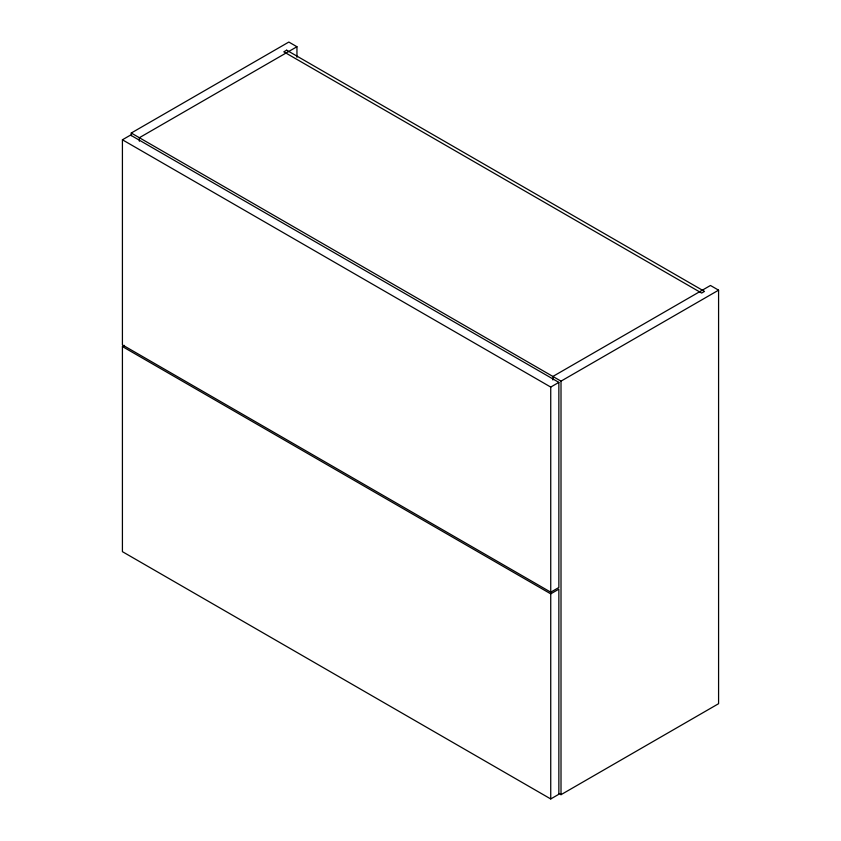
<?xml version="1.0" encoding="UTF-8"?>
<svg xmlns="http://www.w3.org/2000/svg" width="841" height="841" viewBox="0 0 841 841"><rect width="100%" height="100%" fill="white"/><g stroke="black" fill="none" stroke-linecap="round" stroke-linejoin="round"><path stroke-width="1.26" d="M131.249 135.653L131.249 133.025L288.831 42.05L296.947 46.739L296.947 57.241M122.418 139.785L130.534 135.096L558.855 382.382L558.855 587.502L550.739 592.18L122.418 344.894L122.418 139.785L550.739 387.07L558.855 382.382M296.947 46.739L139.364 137.714L139.364 141.225M122.418 346.545L550.739 593.841L558.855 589.152L558.855 794.261L550.739 798.95L122.418 551.664L122.418 346.545L124.447 345.378M131.249 133.025L561.01 381.141L718.582 290.166L718.582 703.696L561.01 794.682L558.981 793.505M718.582 290.166L710.466 285.477L552.884 376.453L552.884 379.974M561.01 381.141L561.01 794.682M550.739 387.07L550.739 592.18M550.739 593.841L550.739 798.95M286.676 50.187L283.816 51.837L701.636 293.057L704.495 291.406L286.676 50.187"/></g></svg>
